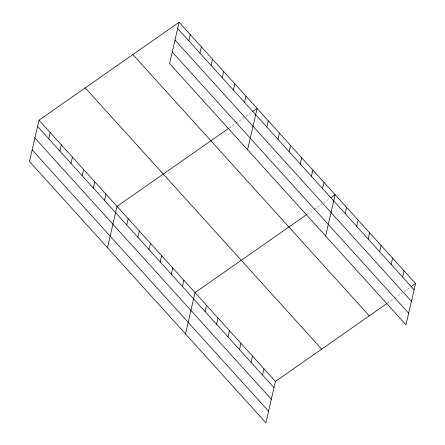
<?xml version="1.0" encoding="UTF-8"?>
<svg xmlns="http://www.w3.org/2000/svg" width="445" height="445" viewBox="0 0 445 445"><rect width="100%" height="100%" fill="white"/><g stroke="black" fill="none" stroke-linecap="round" stroke-linejoin="round"><path stroke-width="0.33" stroke-dasharray="2.23 1.67" d="M229.058 128.088L235.661 123.471M236.212 123.087L244.466 117.319M246.118 116.162L252.17 111.934M307.072 214.306L313.68 209.695M314.231 209.306L321.935 203.921M323.587 202.77L329.639 198.537M387.456 303.14L394.059 298.523M394.609 298.139L402.313 292.754M403.965 291.597L410.574 286.981"/><path stroke-width="0.67" d="M179.107 22.25L169.573 63.552L405.99 324.822L415.524 283.521L179.107 22.25L39.01 120.178L29.476 161.479L265.893 422.75L275.427 381.448L386.905 303.523M48.716 138.729L50.157 132.493M59.864 151.044L61.299 144.809M71.005 163.365L72.446 157.13M82.153 175.68L83.593 169.445M93.3 187.996L94.735 181.76M104.442 200.317L105.882 194.081M107.495 247.698L117.029 206.397L228.508 128.477M126.736 224.947L128.171 218.712M137.878 237.263L139.318 231.033M188.814 40.801L190.254 34.565M149.025 249.584L150.466 243.348M199.961 53.122L201.396 46.886M160.172 261.899L161.607 255.664M211.102 65.437L212.543 59.202M171.314 274.215L172.755 267.979M222.25 77.753L223.69 71.517M182.461 286.536L183.902 280.3M233.397 90.068L234.832 83.838M185.509 333.917L195.043 292.615L306.522 214.696M244.539 102.389L245.979 96.153M205.089 311.539L206.53 305.303M247.592 149.77L257.127 108.469L252.721 111.545M216.57 324.233L218.011 317.997M266.833 127.02L268.268 120.784M228.057 336.921L229.498 330.685M277.975 139.341L279.416 133.105M239.538 349.614L240.979 343.379M289.122 151.656L290.563 145.42M251.024 362.302L252.46 356.067M300.269 163.971L301.704 157.736M262.506 374.99L263.946 368.755M311.411 176.292L312.852 170.057M322.558 188.608L323.999 182.372M325.607 235.989L335.141 194.688L330.741 197.769M345.186 213.617L346.627 207.381M356.668 226.305L358.108 220.069M368.154 238.993L369.595 232.757M379.635 251.686L381.076 245.451M391.122 264.375L392.557 258.139M402.603 277.068L404.043 270.833M411.124 286.597L415.524 283.521M177.666 28.486L414.084 289.756M174.996 40.056L411.414 301.326M172.243 51.982L408.66 313.252M132.877 54.568L369.294 315.839M85.24 87.86L321.663 349.13M39.01 120.178L275.427 381.448M37.569 126.413L273.987 387.684M34.899 137.983L271.317 399.254M32.146 149.909L268.563 411.18"/></g></svg>
